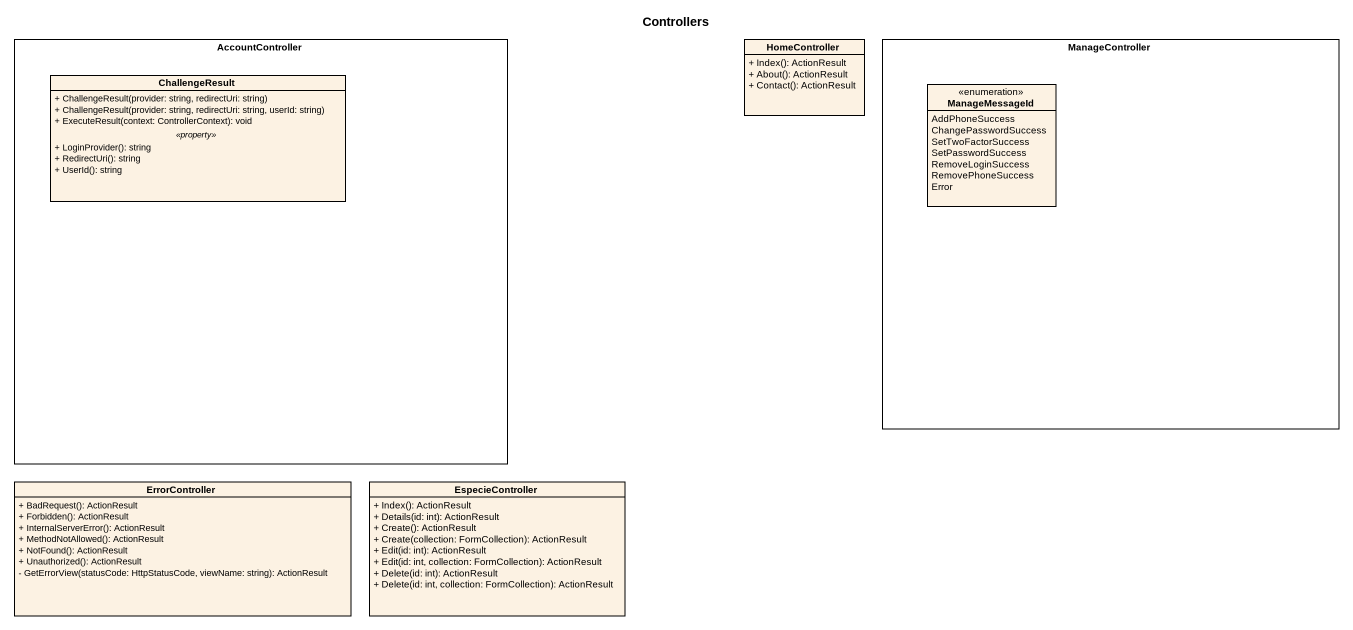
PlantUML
@startuml
title Controllers
hide circle
hide empty members
skinparam classAttributeIconSize 0
rectangle AccountController {
  class ChallengeResult {
    + ChallengeResult(provider: string, redirectUri: string)
    + ChallengeResult(provider: string, redirectUri: string, userId: string)
    + ExecuteResult(context: ControllerContext): void
    .. <<property>> ..
    + LoginProvider(): string
    + RedirectUri(): string
    + UserId(): string
  }
}
class HomeController {
  + Index(): ActionResult
  + About(): ActionResult
  + Contact(): ActionResult
}
rectangle ManageController {
  enum ManageMessageId {
    AddPhoneSuccess
    ChangePasswordSuccess
    SetTwoFactorSuccess
    SetPasswordSuccess
    RemoveLoginSuccess
    RemovePhoneSuccess
    Error
  }
}
class ErrorController {
  + BadRequest(): ActionResult
  + Forbidden(): ActionResult
  + InternalServerError(): ActionResult
  + MethodNotAllowed(): ActionResult
  + NotFound(): ActionResult
  + Unauthorized(): ActionResult
  - GetErrorView(statusCode: HttpStatusCode, viewName: string): ActionResult
}
class EspecieController {
  + Index(): ActionResult
  + Details(id: int): ActionResult
  + Create(): ActionResult
  + Create(collection: FormCollection): ActionResult
  + Edit(id: int): ActionResult
  + Edit(id: int, collection: FormCollection): ActionResult
  + Delete(id: int): ActionResult
  + Delete(id: int, collection: FormCollection): ActionResult
}
@enduml
